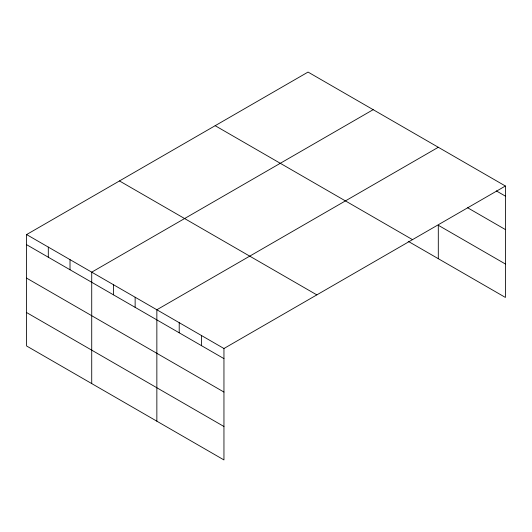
<?xml version="1.0" encoding="UTF-8"?>
<svg xmlns="http://www.w3.org/2000/svg" width="532" height="532" viewBox="0 0 532 532"><rect width="100%" height="100%" fill="white"/><g stroke="black" fill="none" stroke-linecap="round" stroke-linejoin="round"><path stroke-width="0.8" d="M26.6 234.565L223.952 348.507L223.952 459.927L26.6 345.986L26.6 234.565L308.048 72.073L505.4 186.014L505.4 297.435L408.19 241.309M373.171 109.672L91.723 272.165L91.723 383.585M438.302 147.278L156.854 309.764L156.854 421.184M223.952 348.507L505.4 186.014M496.316 190.895L505.4 196.135M467.655 207.773L505.4 229.565M505.4 264.005L438.302 225.269L438.302 258.692M215.167 125.698L412.519 239.639M119.481 180.947L316.833 294.881M26.6 244.687L223.952 358.628M26.6 278.116L223.952 392.057M26.6 312.557L223.952 426.498M201.588 335.592L201.588 345.714M179.218 322.678L179.218 332.806M135.141 297.235L135.141 307.356M113.436 284.7L113.436 294.821M70.018 259.629L70.018 269.757M48.306 247.101L48.306 257.222"/></g></svg>
